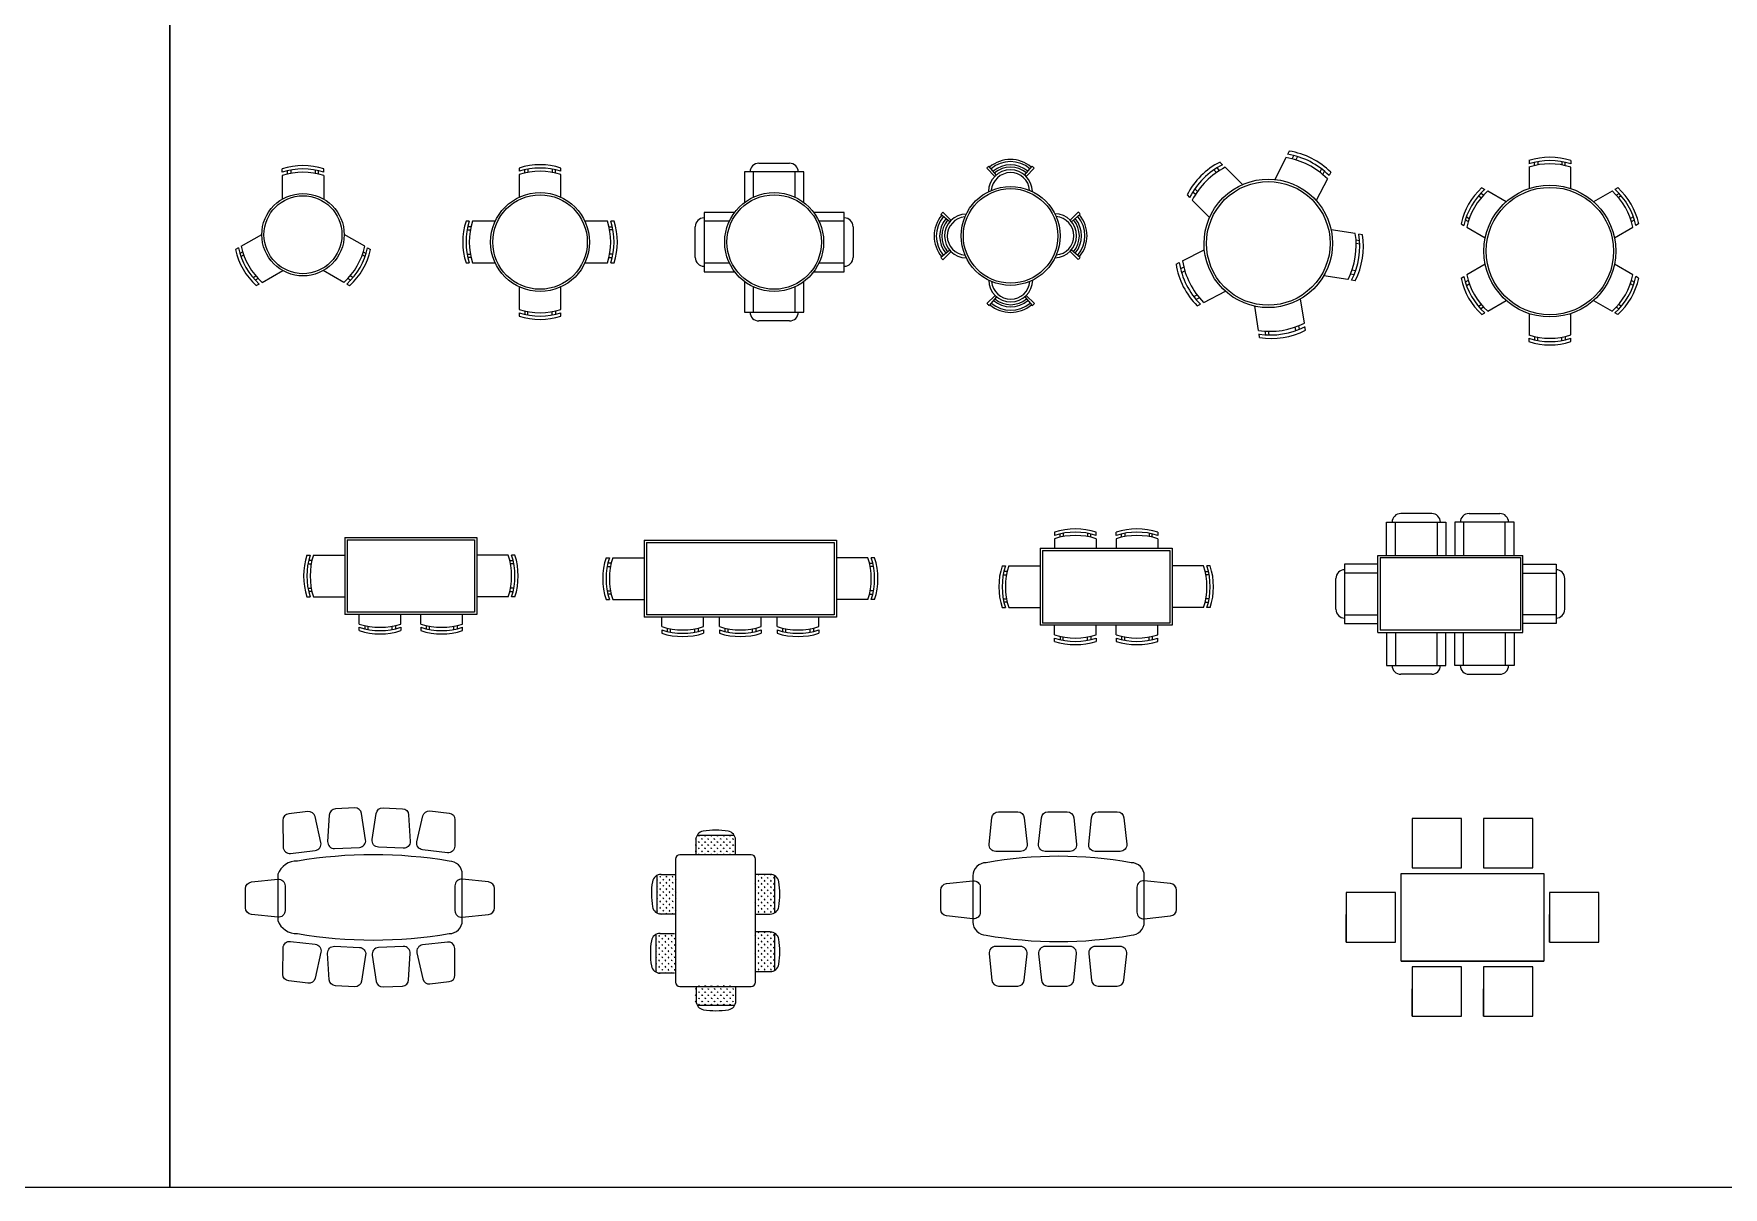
# Model space of a CAD drawing. Header units: millimetres. Extents: x 2198.5 to 2287.8, y 1208.8 to 1298.1.
# Drawn here: x 2228.92 to 2244.29, y 1208.76 to 1219.26 of the extents above; entities that cross this region are included whole.
import ezdxf

# ---------------------------------------------------------------- set-up
doc = ezdxf.new("R2010")
doc.units = ezdxf.units.MM
doc.layers.add('FURN', color=7, linetype='Continuous')
doc.layers.add('HATCH-F', color=7, linetype='Continuous')

# ---------------------------------------------------------------- blocks, each defined once
blk = doc.blocks.new('M-R 01 3p')
for p, q in [((-19, 56.9), (-19, 59.9)), ((-19, 53.9), (-19, 32.3)), ((-14, 55.3), (-14, 58.3)), ((-11, 58.9), (-11, 55.9)), ((11, 58.9), (11, 55.9)), ((14, 55.3), (14, 58.3)), ((19, 56.9), (19, 59.9)), ((19, 53.9), (19, 32.3)), ((-56.2, -10.5), (-37.5, 0.3)), ((56.2, -10.5), (37.5, 0.3)), ((-58.8, -12), (-61.4, -13.5)), ((58.8, -12), (61.4, -13.5)), ((-54.9, -15.5), (-57.5, -17)), ((-56.5, -19.9), (-53.9, -18.4)), ((56.5, -19.9), (53.9, -18.4)), ((54.9, -15.5), (57.5, -17)), ((-45.5, -39), (-42.9, -37.5)), ((-40.9, -39.8), (-43.5, -41.3)), ((-39.8, -44.9), (-42.4, -46.4)), ((-37.2, -43.4), (-18.5, -32.6)), ((37.2, -43.4), (18.5, -32.6)), ((39.8, -44.9), (42.4, -46.4)), ((40.9, -39.8), (43.5, -41.3)), ((45.5, -39), (42.9, -37.5))]:
    blk.add_line(p, q)
for radius in [37.5, 35.5]:
    blk.add_circle((0, 0), radius)
for centre, start, end in [((0, 1.2), 72.0547, 107.9453), ((0, -1.8), 72.0547, 107.9453), ((0, -4.8), 72.0547, 107.9453), ((-1.1, -0.6), 192.0547, 227.9453), ((1.5, 0.9), 192.0547, 227.9453), ((4.1, 2.4), 192.0547, 227.9453), ((-4.1, 2.4), 312.0547, 347.9453), ((-1.5, 0.9), 312.0547, 347.9453), ((1.1, -0.6), 312.0547, 347.9453)]:
    blk.add_arc(centre, 61.7, start, end)
blk = doc.blocks.new('M-R 02 4p')
for p, q in [((-19, 67.4), (-19, 64.4)), ((-14, 62.8), (-14, 65.8)), ((-11, 66.4), (-11, 63.4)), ((11, 66.4), (11, 63.4)), ((14, 62.8), (14, 65.8)), ((19, 64.4), (19, 67.4)), ((-19, 61.4), (-19, 40.8)), ((19, 40.8), (19, 61.4)), ((-64.4, 19), (-67.4, 19)), ((-40.8, 19), (-61.4, 19)), ((61.4, 19), (40.8, 19)), ((67.4, 19), (64.4, 19)), ((-66.4, 11), (-63.4, 11)), ((-62.8, 14), (-65.8, 14)), ((62.8, 14), (65.8, 14)), ((66.4, 11), (63.4, 11)), ((-66.4, -11), (-63.4, -11)), ((-62.8, -14), (-65.8, -14)), ((62.8, -14), (65.8, -14)), ((66.4, -11), (63.4, -11)), ((-67.4, -19), (-64.4, -19)), ((-61.4, -19), (-40.8, -19)), ((40.8, -19), (61.4, -19)), ((64.4, -19), (67.4, -19)), ((-19, -40.8), (-19, -61.4)), ((19, -61.4), (19, -40.8)), ((-19, -64.4), (-19, -67.4)), ((-14, -62.8), (-14, -65.8)), ((-11, -66.4), (-11, -63.4)), ((11, -66.4), (11, -63.4)), ((14, -62.8), (14, -65.8)), ((19, -67.4), (19, -64.4))]:
    blk.add_line(p, q)
for radius in [45, 43]:
    blk.add_circle((0, 0), radius)
for centre, start, end in [((0, 8.7), 72.0547, 107.9453), ((0, 5.7), 72.0547, 107.9453), ((0, 2.7), 72.0547, 107.9453), ((-8.7, 0), 162.0547, 197.9453), ((-5.7, 0), 162.0547, 197.9453), ((-2.7, 0), 162.0547, 197.9453), ((2.7, 0), 342.0547, 17.9453), ((5.7, 0), 342.0547, 17.9453), ((8.7, 0), 342.0547, 17.9453), ((0, -2.7), 252.0547, 287.9453), ((0, -5.7), 252.0547, 287.9453), ((0, -8.7), 252.0547, 287.9453)]:
    blk.add_arc(centre, 61.7, start, end)
blk = doc.blocks.new('M-R 03 4p')
for p, q in [((27, 63.8), (-27, 63.8)), ((-27, 63.8), (-27, 36)), ((-19, 63.8), (-19, 40.8)), ((-14, 71.8), (14, 71.8)), ((19, 40.8), (19, 63.8)), ((27, 36), (27, 63.8)), ((-63.8, 27), (-63.8, -27)), ((-36, 27), (-63.8, 27)), ((-40.8, 19), (-63.8, 19)), ((63.8, 27), (36, 27)), ((63.8, 19), (40.8, 19)), ((63.8, -27), (63.8, 27)), ((-71.8, -14), (-71.8, 14)), ((71.8, 14), (71.8, -14)), ((-63.8, -19), (-40.8, -19)), ((-63.8, -27), (-36, -27)), ((36, -27), (63.8, -27)), ((40.8, -19), (63.8, -19)), ((-27, -36), (-27, -63.8)), ((-19, -40.8), (-19, -63.8)), ((19, -63.8), (19, -40.8)), ((27, -63.8), (27, -36)), ((-27, -63.8), (27, -63.8)), ((14, -71.8), (-14, -71.8))]:
    blk.add_line(p, q)
for radius in [45, 43]:
    blk.add_circle((0, 0), radius)
for centre, start, end in [((-14, 63.8), 90, 180), ((14, 63.8), 0, 90), ((-63.8, 14), 90, 180), ((63.8, 14), 0, 90), ((-63.8, -14), 180, 270), ((63.8, -14), 270, 0), ((-14, -63.8), 180, 270), ((14, -63.8), 270, 0)]:
    blk.add_arc(centre, 8, start, end)
blk = doc.blocks.new('M-R 04 4p')
for p, q in [((-14.2, 54.2), (-21.7, 61.6)), ((-12.9, 55.4), (-19.7, 63.4)), ((12.8, 55.4), (19.5, 63.4)), ((14.1, 54.2), (21.5, 61.6)), ((-55.4, 12.8), (-63.4, 19.5)), ((-54.2, 14.1), (-61.6, 21.5)), ((54.2, 14.2), (61.6, 21.7)), ((55.4, 12.9), (63.4, 19.7)), ((-55.4, -12.9), (-63.4, -19.7)), ((-54.2, -14.2), (-61.6, -21.7)), ((54.2, -14.1), (61.6, -21.5)), ((55.4, -12.8), (63.4, -19.5)), ((-14.1, -54.2), (-21.5, -61.6)), ((-12.8, -55.4), (-19.5, -63.4)), ((12.9, -55.4), (19.7, -63.4)), ((14.2, -54.2), (21.7, -61.6))]:
    blk.add_line(p, q)
for radius in [45, 43]:
    blk.add_circle((0, 0), radius)
for centre, radius, start, end in [((-0.1, 40.1), 30.5, 130, 135), ((-0.1, 40.1), 29.5, 50, 130), ((-0.1, 40.1), 27.5, 50, 130), ((-0.1, 40.1), 24.5, 50, 130), ((-0.1, 40.1), 22.5, 50, 130), ((-0.1, 40.1), 30.5, 45, 50), ((-0.1, 40.1), 20, 0.8533, 179.4012), ((-0.1, 40.1), 17.5, 4.7933, 175.4612), ((-40.1, -0.1), 29.5, 140, 220), ((-40.1, -0.1), 27.5, 140, 220), ((-40.1, -0.1), 24.5, 140, 220), ((-40.1, -0.1), 30.5, 135, 140), ((-40.1, -0.1), 20, 90.8533, 269.4012), ((-40.1, -0.1), 17.5, 94.7933, 265.4612), ((40.1, 0.1), 20, 270.8533, 89.4012), ((40.1, 0.1), 17.5, 274.7933, 85.4612), ((40.1, 0.1), 24.5, 320, 40), ((40.1, 0.1), 27.5, 320, 40), ((40.1, 0.1), 30.5, 40, 45), ((40.1, 0.1), 29.5, 320, 40), ((-40.1, -0.1), 22.5, 140, 220), ((40.1, 0.1), 22.5, 320, 40), ((-40.1, -0.1), 30.5, 220, 225), ((40.1, 0.1), 30.5, 315, 320), ((0.1, -40.1), 20, 180.8533, 359.4012), ((0.1, -40.1), 17.5, 184.7933, 355.4612), ((0.1, -40.1), 27.5, 230, 310), ((0.1, -40.1), 24.5, 230, 310), ((0.1, -40.1), 22.5, 230, 310), ((0.1, -40.1), 30.5, 225, 230), ((0.1, -40.1), 29.5, 230, 310), ((0.1, -40.1), 30.5, 310, 315)]:
    blk.add_arc(centre, radius, start, end)
blk = doc.blocks.new('M-R 05 5p')
for p, q in [((-19, 74.9), (-19, 71.9)), ((-14, 70.3), (-14, 73.3)), ((-11, 73.9), (-11, 70.9)), ((11, 73.9), (11, 70.9)), ((14, 70.3), (14, 73.3)), ((19, 74.9), (19, 71.9)), ((-19, 68.9), (-19, 48.9)), ((19, 68.9), (19, 48.9)), ((-66.9, 33.3), (-64, 32.4)), ((-62.5, 35), (-65.4, 36)), ((-65.3, 41.2), (-62.5, 40.3)), ((-59.6, 39.4), (-40.7, 33.2)), ((59.6, 39.4), (40.7, 33.2)), ((65.3, 41.2), (62.5, 40.3)), ((62.5, 35), (65.4, 36)), ((66.9, 33.3), (64, 32.4)), ((-77.1, 5.1), (-74.2, 4.1)), ((-71.2, 8.4), (-74, 9.3)), ((-73.7, 12.4), (-70.8, 11.4)), ((-71.4, 3.2), (-52.4, -2.9)), ((71.4, 3.2), (52.4, -2.9)), ((73.7, 12.4), (70.8, 11.4)), ((71.2, 8.4), (74, 9.3)), ((77.1, 5.1), (74.2, 4.1)), ((-55.9, -44.6), (-44.1, -28.4)), ((55.9, -44.6), (44.1, -28.4)), ((-59.4, -49.4), (-57.6, -47)), ((-52.6, -48.6), (-54.4, -51.1)), ((-52.3, -53.3), (-50.6, -50.9)), ((-25.1, -66.9), (-13.4, -50.8)), ((25.1, -66.9), (13.4, -50.8)), ((52.3, -53.3), (50.6, -50.9)), ((52.6, -48.6), (54.4, -51.1)), ((59.4, -49.4), (57.6, -47)), ((-34.5, -66.2), (-32.8, -63.8)), ((-30, -65.1), (-31.7, -67.5)), ((30, -65.1), (31.7, -67.5)), ((34.5, -66.2), (32.8, -63.8)), ((-28.6, -71.7), (-26.9, -69.3)), ((28.6, -71.7), (26.9, -69.3))]:
    blk.add_line(p, q)
for radius in [52.5, 50.5]:
    blk.add_circle((0, 0), radius)
for centre, start, end in [((0, 16.2), 72.0547, 107.9453), ((0, 13.2), 72.0547, 107.9453), ((0, 10.2), 72.0547, 107.9453), ((-15.4, 5), 144.0547, 179.9453), ((-12.6, 4.1), 144.0547, 179.9453), ((-9.7, 3.2), 144.0547, 179.9453), ((9.7, 3.2), 0.0547, 35.9453), ((12.6, 4.1), 0.0547, 35.9453), ((15.4, 5), 0.0547, 35.9453), ((-9.5, -13.1), 216.0547, 251.9453), ((-7.8, -10.7), 216.0547, 251.9453), ((-6, -8.3), 216.0547, 251.9453), ((6, -8.3), 288.0547, 323.9453), ((7.8, -10.7), 288.0547, 323.9453), ((9.5, -13.1), 288.0547, 323.9453)]:
    blk.add_arc(centre, 61.7, start, end)
blk = doc.blocks.new('M-R 06 6p')
for p, q in [((-19, 82.4), (-19, 79.4)), ((-14, 77.8), (-14, 80.8)), ((-11, 81.4), (-11, 78.4)), ((11, 81.4), (11, 78.4)), ((14, 77.8), (14, 80.8)), ((19, 82.4), (19, 79.4)), ((-19, 76.4), (-19, 56.9)), ((19, 56.9), (19, 76.4)), ((-65, 50.2), (-62.4, 48.7)), ((-60.4, 51), (-63, 52.5)), ((-61.8, 57.6), (-59.2, 56.1)), ((-39.8, 44.9), (-56.6, 54.6)), ((56.6, 54.6), (39.8, 44.9)), ((61.8, 57.6), (59.2, 56.1)), ((60.4, 51), (63, 52.5)), ((65, 50.2), (62.4, 48.7)), ((-76, 31.2), (-73.4, 29.7)), ((76, 31.2), (73.4, 29.7)), ((-80.8, 24.7), (-78.2, 23.2)), ((-74.4, 26.8), (-77, 28.3)), ((-75.6, 21.7), (-58.8, 12)), ((58.8, 12), (75.6, 21.7)), ((74.4, 26.8), (77, 28.3)), ((80.8, 24.7), (78.2, 23.2)), ((-58.8, -12), (-75.6, -21.7)), ((75.6, -21.7), (58.8, -12)), ((-80.8, -24.7), (-78.2, -23.2)), ((-74.4, -26.8), (-77, -28.3)), ((-76, -31.2), (-73.4, -29.7)), ((76, -31.2), (73.4, -29.7)), ((74.4, -26.8), (77, -28.3)), ((80.8, -24.7), (78.2, -23.2)), ((-56.6, -54.6), (-39.8, -44.9)), ((39.8, -44.9), (56.6, -54.6)), ((-65, -50.2), (-62.4, -48.7)), ((-60.4, -51), (-63, -52.5)), ((-61.8, -57.6), (-59.2, -56.1)), ((-19, -56.9), (-19, -76.4)), ((19, -76.4), (19, -56.9)), ((61.8, -57.6), (59.2, -56.1)), ((60.4, -51), (63, -52.5)), ((65, -50.2), (62.4, -48.7)), ((-19, -82.4), (-19, -79.4)), ((-14, -77.8), (-14, -80.8)), ((-11, -81.4), (-11, -78.4)), ((11, -81.4), (11, -78.4)), ((14, -77.8), (14, -80.8)), ((19, -82.4), (19, -79.4))]:
    blk.add_line(p, q)
for radius in [60, 58]:
    blk.add_circle((0, 0), radius)
for centre, start, end in [((0, 23.7), 72.0547, 107.9453), ((0, 20.7), 72.0547, 107.9453), ((0, 17.7), 72.0547, 107.9453), ((-20.5, 11.9), 132.0547, 167.9453), ((-17.9, 10.4), 132.0547, 167.9453), ((-15.3, 8.9), 132.0547, 167.9453), ((15.3, 8.9), 12.0547, 47.9453), ((17.9, 10.4), 12.0547, 47.9453), ((20.5, 11.9), 12.0547, 47.9453), ((-20.5, -11.9), 192.0547, 227.9453), ((-17.9, -10.4), 192.0547, 227.9453), ((-15.3, -8.9), 192.0547, 227.9453), ((15.3, -8.9), 312.0547, 347.9453), ((17.9, -10.4), 312.0547, 347.9453), ((20.5, -11.9), 312.0547, 347.9453), ((0, -17.7), 252.0547, 287.9453), ((0, -20.7), 252.0547, 287.9453), ((0, -23.7), 252.0547, 287.9453)]:
    blk.add_arc(centre, 61.7, start, end)
blk = doc.blocks.new('M-Rec 01 4p')
for p, q in [((-60, 35), (-60, -35)), ((-60, 35), (60, 35)), ((-58, 33), (-58, -33)), ((-58, 33), (58, 33)), ((58, 33), (58, -33)), ((60, 35), (60, -35)), ((-94.7, 19), (-91.7, 19)), ((-88.7, 19), (-60, 19)), ((88.7, 19), (60, 19)), ((94.7, 19), (91.7, 19)), ((-93.7, 11), (-90.7, 11)), ((-90.1, 14), (-93.1, 14)), ((90.1, 14), (93.1, 14)), ((93.7, 11), (90.7, 11)), ((-93.7, -11), (-90.7, -11)), ((-90.1, -14), (-93.1, -14)), ((90.1, -14), (93.1, -14)), ((93.7, -11), (90.7, -11)), ((-94.7, -19), (-91.7, -19)), ((-88.7, -19), (-60, -19)), ((88.7, -19), (60, -19)), ((94.7, -19), (91.7, -19)), ((60, -35), (-60, -35)), ((58, -33), (-58, -33)), ((-47, -43.7), (-47, -35)), ((-42, -45.1), (-42, -48.1)), ((-39, -48.7), (-39, -45.7)), ((-17, -48.7), (-17, -45.7)), ((-14, -45.1), (-14, -48.1)), ((-9, -43.7), (-9, -35)), ((9, -43.7), (9, -35)), ((14, -45.1), (14, -48.1)), ((17, -48.7), (17, -45.7)), ((39, -48.7), (39, -45.7)), ((42, -45.1), (42, -48.1)), ((47, -43.7), (47, -35)), ((-47, -49.7), (-47, -46.7)), ((-9, -46.7), (-9, -49.7)), ((9, -46.7), (9, -49.7)), ((47, -49.7), (47, -46.7))]:
    blk.add_line(p, q)
for centre, start, end in [((-36, 0), 162.0547, 197.9453), ((-33, 0), 162.0547, 197.9453), ((-30, 0), 162.0547, 197.9453), ((30, 0), 342.0547, 17.9453), ((33, 0), 342.0547, 17.9453), ((36, 0), 342.0547, 17.9453), ((-28, 15), 252.0547, 287.9453), ((28, 15), 252.0547, 287.9453), ((-28, 12), 252.0547, 287.9453), ((-28, 9), 252.0547, 287.9453), ((28, 12), 252.0547, 287.9453), ((28, 9), 252.0547, 287.9453)]:
    blk.add_arc(centre, 61.7, start, end)
blk = doc.blocks.new('M-Rec 02 5p')
for p, q in [((-87.5, 35), (-87.5, -35)), ((-87.5, 35), (87.5, 35)), ((-85.5, 33), (-85.5, -33)), ((-85.5, 33), (85.5, 33)), ((85.5, 33), (85.5, -33)), ((87.5, 35), (87.5, -35)), ((-122.2, 19), (-119.2, 19)), ((-116.2, 19), (-87.5, 19)), ((116.2, 19), (87.5, 19)), ((122.2, 19), (119.2, 19)), ((-121.2, 11), (-118.2, 11)), ((-117.6, 14), (-120.6, 14)), ((117.6, 14), (120.6, 14)), ((121.2, 11), (118.2, 11)), ((-121.2, -11), (-118.2, -11)), ((-117.6, -14), (-120.6, -14)), ((117.6, -14), (120.6, -14)), ((121.2, -11), (118.2, -11)), ((-122.2, -19), (-119.2, -19)), ((-116.2, -19), (-87.5, -19)), ((116.2, -19), (87.5, -19)), ((122.2, -19), (119.2, -19)), ((87.5, -35), (-87.5, -35)), ((85.5, -33), (-85.5, -33)), ((-71.5, -43.7), (-71.5, -35)), ((-66.5, -45.1), (-66.5, -48.1)), ((-63.5, -48.7), (-63.5, -45.7)), ((-41.5, -48.7), (-41.5, -45.7)), ((-38.5, -45.1), (-38.5, -48.1)), ((-33.5, -43.7), (-33.5, -35)), ((-19, -43.7), (-19, -35)), ((-14, -45.1), (-14, -48.1)), ((-11, -48.7), (-11, -45.7)), ((11, -48.7), (11, -45.7)), ((14, -45.1), (14, -48.1)), ((19, -43.7), (19, -35)), ((33.5, -43.7), (33.5, -35)), ((38.5, -45.1), (38.5, -48.1)), ((41.5, -48.7), (41.5, -45.7)), ((63.5, -48.7), (63.5, -45.7)), ((66.5, -45.1), (66.5, -48.1)), ((71.5, -43.7), (71.5, -35)), ((-71.5, -46.7), (-71.5, -49.7)), ((-33.5, -46.7), (-33.5, -49.7)), ((-19, -46.7), (-19, -49.7)), ((19, -46.7), (19, -49.7)), ((33.5, -46.7), (33.5, -49.7)), ((71.5, -46.7), (71.5, -49.7))]:
    blk.add_line(p, q)
for centre, start, end in [((-63.5, 0), 162.0547, 197.9453), ((-60.5, 0), 162.0547, 197.9453), ((-57.5, 0), 162.0547, 197.9453), ((57.5, 0), 342.0547, 17.9453), ((60.5, 0), 342.0547, 17.9453), ((63.5, 0), 342.0547, 17.9453), ((-52.5, 15), 252.0547, 287.9453), ((0, 15), 252.0547, 287.9453), ((52.5, 15), 252.0547, 287.9453), ((-52.5, 12), 252.0547, 287.9453), ((-52.5, 9), 252.0547, 287.9453), ((0, 12), 252.0547, 287.9453), ((0, 9), 252.0547, 287.9453), ((52.5, 12), 252.0547, 287.9453), ((52.5, 9), 252.0547, 287.9453)]:
    blk.add_arc(centre, 61.7, start, end)
blk = doc.blocks.new('M-Rec 03 6p')
for p, q in [((-47, 49.7), (-47, 46.7)), ((-42, 45.1), (-42, 48.1)), ((-39, 48.7), (-39, 45.7)), ((-17, 48.7), (-17, 45.7)), ((-14, 45.1), (-14, 48.1)), ((-9, 46.7), (-9, 49.7)), ((9, 46.7), (9, 49.7)), ((14, 45.1), (14, 48.1)), ((17, 48.7), (17, 45.7)), ((39, 48.7), (39, 45.7)), ((42, 45.1), (42, 48.1)), ((47, 49.7), (47, 46.7)), ((-60, 35), (60, 35)), ((-60, 35), (-60, -35)), ((-58, 33), (58, 33)), ((-58, 33), (-58, -33)), ((-47, 43.7), (-47, 35)), ((-9, 43.7), (-9, 35)), ((9, 43.7), (9, 35)), ((47, 43.7), (47, 35)), ((58, 33), (58, -33)), ((60, 35), (60, -35)), ((-94.7, 19), (-91.7, 19)), ((-88.7, 19), (-60, 19)), ((88.7, 19), (60, 19)), ((94.7, 19), (91.7, 19)), ((-93.7, 11), (-90.7, 11)), ((-90.1, 14), (-93.1, 14)), ((90.1, 14), (93.1, 14)), ((93.7, 11), (90.7, 11)), ((-93.7, -11), (-90.7, -11)), ((-90.1, -14), (-93.1, -14)), ((90.1, -14), (93.1, -14)), ((93.7, -11), (90.7, -11)), ((-94.7, -19), (-91.7, -19)), ((-88.7, -19), (-60, -19)), ((88.7, -19), (60, -19)), ((94.7, -19), (91.7, -19)), ((60, -35), (-60, -35)), ((58, -33), (-58, -33)), ((-47, -43.7), (-47, -35)), ((-42, -45.1), (-42, -48.1)), ((-39, -48.7), (-39, -45.7)), ((-17, -48.7), (-17, -45.7)), ((-14, -45.1), (-14, -48.1)), ((-9, -43.7), (-9, -35)), ((9, -43.7), (9, -35)), ((14, -45.1), (14, -48.1)), ((17, -48.7), (17, -45.7)), ((39, -48.7), (39, -45.7)), ((42, -45.1), (42, -48.1)), ((47, -43.7), (47, -35)), ((-47, -49.7), (-47, -46.7)), ((-9, -46.7), (-9, -49.7)), ((9, -46.7), (9, -49.7)), ((47, -49.7), (47, -46.7))]:
    blk.add_line(p, q)
for centre, start, end in [((-28, -9), 72.0547, 107.9453), ((-28, -12), 72.0547, 107.9453), ((-28, -15), 72.0547, 107.9453), ((28, -9), 72.0547, 107.9453), ((28, -12), 72.0547, 107.9453), ((28, -15), 72.0547, 107.9453), ((-36, 0), 162.0547, 197.9453), ((-33, 0), 162.0547, 197.9453), ((-30, 0), 162.0547, 197.9453), ((30, 0), 342.0547, 17.9453), ((33, 0), 342.0547, 17.9453), ((36, 0), 342.0547, 17.9453), ((-28, 15), 252.0547, 287.9453), ((28, 15), 252.0547, 287.9453), ((-28, 12), 252.0547, 287.9453), ((-28, 9), 252.0547, 287.9453), ((28, 12), 252.0547, 287.9453), ((28, 9), 252.0547, 287.9453)]:
    blk.add_arc(centre, 61.7, start, end)
blk = doc.blocks.new('M-Rec 04 6p')
for p, q in [((-58, 35), (-58, 65.2)), ((-58, 65.2), (-4, 65.2)), ((-50, 35), (-50, 65.2)), ((-17, 73.2), (-45, 73.2)), ((-12, 65.2), (-12, 35)), ((-4, 65.2), (-4, 35)), ((58, 65.2), (4, 65.2)), ((4, 65.2), (4, 35)), ((12, 65.2), (12, 35)), ((17, 73.2), (45, 73.2)), ((50, 35), (50, 65.2)), ((58, 35), (58, 65.2)), ((-66, 35), (66, 35)), ((-66, -35), (-66, 35)), ((-64, 33), (64, 33)), ((-64, 33), (-64, -33)), ((64, 33), (64, -33)), ((66, -35), (66, 35)), ((-96.2, 27), (-96.2, -27)), ((-66, 27), (-96.2, 27)), ((-66, 19), (-96.2, 19)), ((66, 27), (96.2, 27)), ((66, 19), (96.2, 19)), ((96.2, 27), (96.2, -27)), ((-104.2, -14), (-104.2, 14)), ((104.2, -14), (104.2, 14)), ((-96.2, -19), (-66, -19)), ((-96.2, -27), (-66, -27)), ((96.2, -19), (66, -19)), ((96.2, -27), (66, -27)), ((-66, -35), (66, -35)), ((64, -33), (-64, -33)), ((-58, -35), (-58, -65.2)), ((-50, -35), (-50, -65.2)), ((-12, -65.2), (-12, -35)), ((-4, -65.2), (-4, -35)), ((4, -65.2), (4, -35)), ((12, -65.2), (12, -35)), ((50, -35), (50, -65.2)), ((58, -35), (58, -65.2)), ((-58, -65.2), (-4, -65.2)), ((-17, -73.2), (-45, -73.2)), ((58, -65.2), (4, -65.2)), ((17, -73.2), (45, -73.2))]:
    blk.add_line(p, q)
for centre, start, end in [((-45, 65.2), 90, 180), ((-17, 65.2), 0, 90), ((17, 65.2), 90, 180), ((45, 65.2), 0, 90), ((-96.2, 14), 90, 180), ((96.2, 14), 0, 90), ((-96.2, -14), 180, 270), ((96.2, -14), 270, 0), ((-45, -65.2), 180, 270), ((-17, -65.2), 270, 0), ((17, -65.2), 180, 270), ((45, -65.2), 270, 0)]:
    blk.add_arc(centre, 8, start, end)
blk = doc.blocks.new('M-Rec 08 10p')
at = {"layer": 'FURN', "color": 27}
for points in [[(-39.14, 24.29, 0.445493), (-35.79, 21.34), (-24.54, 22.66, 0.445493), (-21.96, 26.3), (-24.61, 38.07, 0.383611), (-27.88, 40.39), (-36.61, 39.37, 0.383611), (-39.26, 36.36)], [(-18.87, 26.73, 0.445493), (-15.74, 23.56), (-4.42, 24.09, 0.445493), (-1.6, 27.55), (-3.43, 39.47, 0.383611), (-6.54, 42.01), (-15.31, 41.6, 0.383611), (-18.17, 38.78)], [(18.69, 26.82, -0.445493), (15.55, 23.65), (4.23, 24.18, -0.445493), (1.41, 27.63), (3.24, 39.56, -0.383611), (6.35, 42.1), (15.13, 41.69, -0.383611), (17.98, 38.87)], [(38.95, 24.6, -0.445493), (35.6, 21.65), (24.35, 22.96, -0.445493), (21.77, 26.6), (24.42, 38.38, -0.383611), (27.7, 40.7), (36.42, 39.68, -0.383611), (39.08, 36.67)], [(36.41, -15.18, 0.414214), (42.41, -9.18), (42.41, 11.82, 0.414214), (36.41, 17.82, 0.084226), (-32.59, 17.82, 0.324936), (-41.59, 11.82), (-41.59, -9.18, 0.324936), (-32.59, -15.18, 0.084226)], [(-41.57, 9.6, -0.445493), (-38.25, 6.61), (-38.25, -4.72, -0.445493), (-41.57, -7.7), (-53.57, -6.43, -0.383611), (-56.25, -3.44), (-56.25, 5.34, -0.383611), (-53.57, 8.33)], [(42.39, 9.6, 0.445493), (39.07, 6.61), (39.07, -4.72, 0.445493), (42.39, -7.7), (54.39, -6.43, 0.383611), (57.07, -3.44), (57.07, 5.34, 0.383611), (54.39, 8.33)], [(-39.14, -21.66, -0.445493), (-35.79, -18.71), (-24.54, -20.02, -0.445493), (-21.96, -23.66), (-24.61, -35.43, -0.383611), (-27.88, -37.75), (-36.61, -36.74, -0.383611), (-39.26, -33.72)], [(-18.87, -24.1, -0.445493), (-15.74, -20.93), (-4.42, -21.46, -0.445493), (-1.6, -24.91), (-3.43, -36.84, -0.383611), (-6.54, -39.38), (-15.31, -38.97, -0.383611), (-18.17, -36.14)], [(18.69, -24.19, 0.445493), (15.55, -21.01), (4.23, -21.55, 0.445493), (1.41, -25), (3.24, -36.93, 0.383611), (6.35, -39.47), (15.13, -39.05, 0.383611), (17.98, -36.23)], [(38.95, -21.97, 0.445493), (35.6, -19.02), (24.35, -20.33, 0.445493), (21.77, -23.97), (24.42, -35.74, 0.383611), (27.7, -38.06), (36.42, -37.04, 0.383611), (39.08, -34.03)]]:
    blk.add_lwpolyline(points, format="xyb", close=True, dxfattribs=at)
blk = doc.blocks.new('*X151')
at = {"color": 0}
for p, q in [((-16.97, 161.22), (-16.71, 161.49)), ((-15.56, 162.63), (-15.82, 162.9)), ((-15.56, 162.63), (-15.56, 163.01)), ((-15.56, 162.63), (-15.29, 162.9)), ((-14.14, 161.22), (-14.41, 161.49)), ((-14.14, 161.22), (-14.14, 161.6)), ((-14.14, 161.22), (-13.88, 161.49)), ((-12.73, 162.63), (-12.99, 162.9)), ((-12.73, 162.63), (-12.73, 163.01)), ((-12.73, 162.63), (-12.46, 162.9)), ((-11.31, 161.22), (-11.58, 161.49)), ((-11.31, 161.22), (-11.31, 161.6)), ((-11.31, 161.22), (-11.05, 161.49)), ((-9.9, 162.63), (-10.16, 162.9)), ((-9.9, 162.63), (-9.9, 163.01)), ((-9.9, 162.63), (-9.63, 162.9)), ((-8.49, 161.22), (-8.75, 161.49)), ((-8.49, 161.22), (-8.49, 161.6)), ((-8.49, 161.22), (-8.22, 161.49)), ((-7.07, 162.63), (-7.34, 162.9)), ((-7.07, 162.63), (-7.07, 163.01)), ((-7.07, 162.63), (-6.81, 162.9)), ((-5.66, 161.22), (-5.92, 161.49)), ((-5.66, 161.22), (-5.66, 161.6)), ((-5.66, 161.22), (-5.39, 161.49)), ((-4.24, 162.63), (-4.51, 162.9)), ((-4.24, 162.63), (-4.24, 163.01)), ((-4.24, 162.63), (-3.98, 162.9)), ((-2.83, 161.22), (-3.09, 161.49)), ((-2.83, 161.22), (-2.83, 161.6)), ((-2.83, 161.22), (-2.56, 161.49)), ((-1.41, 162.63), (-1.68, 162.9)), ((-1.41, 162.63), (-1.41, 163.01)), ((-1.41, 162.63), (-1.15, 162.9)), ((0, 161.22), (-0.27, 161.49)), ((0, 161.22), (0, 161.6)), ((0, 161.22), (0.27, 161.49)), ((-16.97, 158.39), (-16.99, 158.41)), ((-16.97, 155.56), (-16.99, 155.58)), ((-16.97, 161.22), (-16.98, 161.23)), ((-16.97, 161.22), (-16.97, 161.35)), ((-16.97, 158.39), (-16.97, 158.77)), ((-16.97, 158.39), (-16.71, 158.66)), ((-16.97, 155.56), (-16.97, 155.94)), ((-16.97, 155.56), (-16.71, 155.83)), ((-15.56, 159.81), (-15.82, 160.07)), ((-15.56, 156.98), (-15.82, 157.24)), ((-15.6, 154.2), (-15.82, 154.41)), ((-15.56, 159.81), (-15.56, 160.18)), ((-15.56, 159.81), (-15.29, 160.07)), ((-15.56, 156.98), (-15.56, 157.35)), ((-15.56, 156.98), (-15.29, 157.24)), ((-15.56, 154.2), (-15.56, 154.52)), ((-15.51, 154.2), (-15.29, 154.41)), ((-14.14, 158.39), (-14.41, 158.66)), ((-14.14, 155.56), (-14.41, 155.83)), ((-14.14, 158.39), (-14.14, 158.77)), ((-14.14, 158.39), (-13.88, 158.66)), ((-14.14, 155.56), (-14.14, 155.94)), ((-14.14, 155.56), (-13.88, 155.83)), ((-12.73, 159.81), (-12.99, 160.07)), ((-12.73, 156.98), (-12.99, 157.24)), ((-12.78, 154.2), (-12.99, 154.41)), ((-12.73, 159.81), (-12.73, 160.18)), ((-12.73, 159.81), (-12.46, 160.07)), ((-12.73, 156.98), (-12.73, 157.35)), ((-12.73, 156.98), (-12.46, 157.24)), ((-12.73, 154.2), (-12.73, 154.52)), ((-12.68, 154.2), (-12.46, 154.41)), ((-11.31, 158.39), (-11.58, 158.66)), ((-11.31, 155.56), (-11.58, 155.83)), ((-11.31, 158.39), (-11.31, 158.77)), ((-11.31, 158.39), (-11.05, 158.66)), ((-11.31, 155.56), (-11.31, 155.94)), ((-11.31, 155.56), (-11.05, 155.83)), ((-9.9, 159.81), (-10.16, 160.07)), ((-9.9, 156.98), (-10.16, 157.24)), ((-9.95, 154.2), (-10.16, 154.41)), ((-9.9, 159.81), (-9.9, 160.18)), ((-9.9, 159.81), (-9.63, 160.07)), ((-9.9, 156.98), (-9.9, 157.35)), ((-9.9, 156.98), (-9.63, 157.24)), ((-9.9, 154.2), (-9.9, 154.52)), ((-9.85, 154.2), (-9.63, 154.41)), ((-8.49, 158.39), (-8.75, 158.66)), ((-8.49, 155.56), (-8.75, 155.83)), ((-8.49, 158.39), (-8.49, 158.77)), ((-8.49, 158.39), (-8.22, 158.66)), ((-8.49, 155.56), (-8.49, 155.94)), ((-8.49, 155.56), (-8.22, 155.83)), ((-7.07, 159.81), (-7.34, 160.07)), ((-7.07, 156.98), (-7.34, 157.24)), ((-7.12, 154.2), (-7.34, 154.41)), ((-7.07, 159.81), (-7.07, 160.18)), ((-7.07, 159.81), (-6.81, 160.07)), ((-7.07, 156.98), (-7.07, 157.35)), ((-7.07, 156.98), (-6.81, 157.24)), ((-7.07, 154.2), (-7.07, 154.52)), ((-7.02, 154.2), (-6.81, 154.41)), ((-5.66, 158.39), (-5.92, 158.66)), ((-5.66, 155.56), (-5.92, 155.83)), ((-5.66, 158.39), (-5.66, 158.77)), ((-5.66, 158.39), (-5.39, 158.66)), ((-5.66, 155.56), (-5.66, 155.94)), ((-5.66, 155.56), (-5.39, 155.83)), ((-4.24, 159.81), (-4.51, 160.07)), ((-4.24, 156.98), (-4.51, 157.24)), ((-4.29, 154.2), (-4.51, 154.41)), ((-4.24, 159.81), (-4.24, 160.18)), ((-4.24, 159.81), (-3.98, 160.07)), ((-4.24, 156.98), (-4.24, 157.35)), ((-4.24, 156.98), (-3.98, 157.24)), ((-4.24, 154.2), (-4.24, 154.52)), ((-4.19, 154.2), (-3.98, 154.41)), ((-2.83, 158.39), (-3.09, 158.66)), ((-2.83, 155.56), (-3.09, 155.83)), ((-2.83, 158.39), (-2.83, 158.77)), ((-2.83, 158.39), (-2.56, 158.66)), ((-2.83, 155.56), (-2.83, 155.94)), ((-2.83, 155.56), (-2.56, 155.83)), ((-1.41, 159.81), (-1.68, 160.07)), ((-1.41, 156.98), (-1.68, 157.24)), ((-1.46, 154.2), (-1.68, 154.41)), ((-1.41, 159.81), (-1.41, 160.18)), ((-1.41, 159.81), (-1.15, 160.07)), ((-1.41, 156.98), (-1.41, 157.35)), ((-1.41, 156.98), (-1.15, 157.24)), ((-1.41, 154.2), (-1.41, 154.52)), ((-1.37, 154.2), (-1.15, 154.41)), ((0, 158.39), (-0.27, 158.66)), ((0, 155.56), (-0.27, 155.83)), ((0, 158.39), (0, 158.77)), ((0, 158.39), (0.27, 158.66)), ((0, 155.56), (0, 155.94)), ((0, 155.56), (0.27, 155.83))]:
    blk.add_line(p, q, dxfattribs=at)
blk = doc.blocks.new('M-Rec 09 6p')
at = {"layer": 'FURN', "color": 27}
for p, q in [((-7.53, 40.03), (9.35, 40.03)), ((17.06, 31.19), (-15.33, 31.19)), ((-8.12, 37.94), (-8.12, 31.16)), ((9.94, 31.16), (9.94, 37.94)), ((-17.33, 29.19), (-17.33, -26.82)), ((19.06, -26.82), (19.06, 29.19)), ((-25.83, 21.76), (-25.83, 4.67)), ((-23.91, 22.25), (-17.31, 22.25)), ((25.73, 22.25), (19.13, 22.25)), ((27.65, 21.76), (27.65, 4.67)), ((-17.31, 4.16), (-23.89, 4.16)), ((19.13, 4.16), (25.71, 4.16)), ((-26.3, -5.13), (-26.3, -22.23)), ((-24.38, -4.64), (-17.78, -4.64)), ((25.73, -3.94), (19.13, -3.94)), ((27.65, -4.43), (27.65, -21.52)), ((-17.78, -22.73), (-24.36, -22.73)), ((19.13, -22.03), (25.71, -22.03)), ((-15.33, -28.82), (17.06, -28.82)), ((-7.96, -28.8), (-7.96, -35.41)), ((10.1, -35.41), (10.1, -28.8)), ((-7.46, -37.34), (9.6, -37.34))]:
    blk.add_line(p, q, dxfattribs=at)
for centre, radius, start, end in [((-4.12, 37.94), 4, 99.37227, 180), ((0.91, 7.46), 34.89, 90, 99.37227), ((0.91, 7.46), 34.89, 80.62773, 90), ((5.94, 37.94), 4, 0, 80.62773), ((-15.33, 29.19), 2, 90, 180), ((17.06, 29.19), 2, 0, 90), ((6.21, 13.32), 34.53, 170.69364, 180.09023), ((-23.91, 18.25), 4, 90, 170.69364), ((25.73, 18.25), 4, 9.30636, 90), ((-4.4, 13.32), 34.53, 359.90977, 9.30636), ((7.05, 13.32), 35.37, 180.09023, 189.45667), ((-5.23, 13.32), 35.37, 350.54333, 359.90977), ((-23.89, 8.16), 4, 189.45667, 270), ((25.71, 8.16), 4, 270, 350.54333), ((-24.38, -8.64), 4, 90, 170.69364), ((25.73, -7.94), 4, 9.30636, 90), ((-4.4, -12.88), 34.53, 359.90977, 9.30636), ((5.75, -13.58), 34.53, 170.69364, 180.09023), ((6.58, -13.58), 35.37, 180.09023, 189.45667), ((-5.23, -12.88), 35.37, 350.54333, 359.90977), ((-24.36, -18.73), 4, 189.45667, 270), ((25.71, -18.03), 4, 270, 350.54333), ((-15.33, -26.82), 2, 180, 270), ((17.06, -26.82), 2, 270, 0), ((-3.96, -35.41), 4, 180, 260.62773), ((6.1, -35.41), 4, 279.37227, 0), ((1.07, -4.93), 34.89, 260.62773, 270), ((1.07, -4.93), 34.89, 270, 279.37227)]:
    blk.add_arc(centre, radius, start, end, dxfattribs=at)
at = {"layer": 'HATCH-F', "color": 27}
blk.add_blockref('*X151', (8.87, -123), dxfattribs=at)
for p, rotation in [((137.05, 21.19), 90), ((-135.33, 5.18), 270), ((136.58, -5.7), 90), ((-135.33, -21.01), 270), ((-8.08, 125.75), 180)]:
    blk.add_blockref('*X151', p, dxfattribs=dict(at, rotation=rotation))
blk = doc.blocks.new('M-Rec 10 8p')
at = {"layer": 'FURN', "color": 27}
for points in [[(-13.28, 25.77, -0.445493), (-16.26, 22.45), (-27.59, 22.45, -0.445493), (-30.58, 25.77), (-29.31, 37.77, -0.383611), (-26.32, 40.45), (-17.54, 40.45, -0.383611), (-14.55, 37.77)], [(9.23, 25.77, -0.445493), (6.25, 22.45), (-5.08, 22.45, -0.445493), (-8.06, 25.77), (-6.79, 37.77, -0.383611), (-3.81, 40.45), (4.98, 40.45, -0.383611), (7.96, 37.77)], [(32.04, 25.77, -0.445493), (29.05, 22.45), (17.72, 22.45, -0.445493), (14.74, 25.77), (16.01, 37.77, -0.383611), (19, 40.45), (27.78, 40.45, -0.383611), (30.77, 37.77)], [(34.05, -15.69, 0.414214), (40.05, -9.69), (40.05, 11.31, 0.414214), (34.05, 17.31, 0.088055), (-31.95, 17.31, 0.414214), (-37.95, 11.31), (-37.95, -9.69, 0.414214), (-31.95, -15.69, 0.088055)], [(-37.93, 9.09, -0.445493), (-34.61, 6.11), (-34.61, -5.22, -0.445493), (-37.93, -8.21), (-49.93, -6.93, -0.383611), (-52.61, -3.95), (-52.61, 4.84, -0.383611), (-49.93, 7.82)], [(40.03, 9.09, 0.445493), (36.71, 6.11), (36.71, -5.22, 0.445493), (40.03, -8.21), (52.03, -6.93, 0.383611), (54.71, -3.95), (54.71, 4.84, 0.383611), (52.03, 7.82)], [(-13.28, -24.15, 0.445493), (-16.26, -20.83), (-27.59, -20.83, 0.445493), (-30.58, -24.15), (-29.31, -36.15, 0.383611), (-26.32, -38.83), (-17.54, -38.83, 0.383611), (-14.55, -36.15)], [(9.23, -24.15, 0.445493), (6.25, -20.83), (-5.08, -20.83, 0.445493), (-8.06, -24.15), (-6.79, -36.15, 0.383611), (-3.81, -38.83), (4.98, -38.83, 0.383611), (7.96, -36.15)], [(32.04, -24.15, 0.445493), (29.05, -20.83), (17.72, -20.83, 0.445493), (14.74, -24.15), (16.01, -36.15, 0.383611), (19, -38.83), (27.78, -38.83, 0.383611), (30.77, -36.15)]]:
    blk.add_lwpolyline(points, format="xyb", close=True, dxfattribs=at)
blk = doc.blocks.new('MESAC6')
for p, q in [((-0.55, 0.45), (-0.325, 0.45)), ((-1.15, -0.225), (-1.15, 0.025)), ((-1.15, -0.225), (-1.15, 0)), ((0.7, -0.225), (0.7, 0.025)), ((0.7, -0.225), (0.7, 0)), ((-1.15, -0.225), (-0.925, -0.225)), ((0.7, -0.225), (0.925, -0.225)), ((-0.65, -0.4), (0, -0.4)), ((0, -0.4), (0.65, -0.4)), ((-0.55, -0.9), (-0.55, -0.65)), ((-0.55, -0.9), (-0.55, -0.675)), ((0.1, -0.9), (0.1, -0.65)), ((0.1, -0.9), (0.1, -0.675))]:
    blk.add_line(p, q)
for points in [[(-0.1, 0.45), (-0.1, 0.9), (-0.55, 0.9), (-0.55, 0.45)], [(-0.65, 0.4), (0, 0.4), (0.65, 0.4), (0.65, -0.4), (-0.65, -0.4)], [(-0.7, -0.225), (-0.7, 0.225), (-1.15, 0.225), (-1.15, -0.225)], [(1.15, -0.225), (1.15, 0.225), (0.7, 0.225), (0.7, -0.225)]]:
    blk.add_lwpolyline(points, close=True)
for points in [[(0.1, 0.45), (0.55, 0.45), (0.55, 0.9), (0.1, 0.9), (0.1, 0.45), (0.325, 0.45)], [(-0.55, -0.9), (-0.1, -0.9), (-0.1, -0.45), (-0.55, -0.45), (-0.55, -0.9), (-0.325, -0.9)], [(0.1, -0.9), (0.55, -0.9), (0.55, -0.45), (0.1, -0.45), (0.1, -0.9), (0.325, -0.9)]]:
    blk.add_lwpolyline(points)
blk = doc.blocks.new('M-Rec 14 6p')
blk.add_blockref('MESAC6', (0.013, -0.009))

msp = doc.modelspace()

# ---------------------------------------------------------------- linework, layer by layer
at = {"color": 1}
for points in [[(2200.455, 1208.756), (2230.155, 1208.756), (2230.155, 1229.756), (2200.455, 1229.756)], [(2230.155, 1208.756), (2259.855, 1208.756), (2259.855, 1229.756), (2230.155, 1229.756)]]:
    msp.add_lwpolyline(points, close=True, dxfattribs=at)

# ---------------------------------------------------------------- block references
at = {"xscale": -0.01114951253428639, "yscale": -0.01113985562528796, "zscale": 0.01114951253425245, "rotation": 224.9751765011487}
msp.add_blockref('M-R 05 5p', (2240.153, 1217.348), dxfattribs=at)
for name, p, xscale, yscale, zscale in [('M-R 04 4p', (2237.807, 1217.416), 0.009999999999990905, 0.009999999999990905, 0.009999999999990905), ('M-R 06 6p', (2242.716, 1217.278), 0.009999999999990905, 0.009999999999990905, 0.009999999999990905), ('M-R 01 3p', (2231.366, 1217.427), 0.009999999999990905, 0.009999999999990905, 0.009999999999990905), ('M-R 02 4p', (2233.524, 1217.36), 0.009999999999990905, 0.009999999999990905, 0.009999999999990905), ('M-R 03 4p', (2235.655, 1217.36), 0.009999999999990905, 0.009999999999990905, 0.009999999999990905), ('M-Rec 04 6p', (2241.81, 1214.157), 0.009999999999990905, 0.009999999999990905, 0.009999999999990905), ('M-Rec 03 6p', (2238.677, 1214.222), 0.009999999999990905, 0.009999999999990905, 0.009999999999990905), ('M-Rec 01 4p', (2232.348, 1214.32), 0.009999999999990905, 0.009999999999990905, 0.009999999999990905), ('M-Rec 02 5p', (2235.347, 1214.296), 0.009999999999990905, 0.009999999999990905, 0.009999999999990905), ('M-Rec 08 10p', (2231.968, 1211.368), 0.01999999999998181, 0.01999999999998181, 0.01999999999998181), ('M-Rec 10 8p', (2238.223, 1211.364), 0.01999999999998181, 0.01999999999998181, 0.01999999999998181), ('M-Rec 09 6p', (2235.104, 1211.159), 0.01999999999998181, 0.01999999999998181, 0.01999999999998181)]:
    msp.add_blockref(name, p, dxfattribs=dict(xscale=xscale, yscale=yscale, zscale=zscale))
msp.add_blockref('M-Rec 14 6p', (2241.999, 1211.222))

doc.saveas('drawing.dxf')
